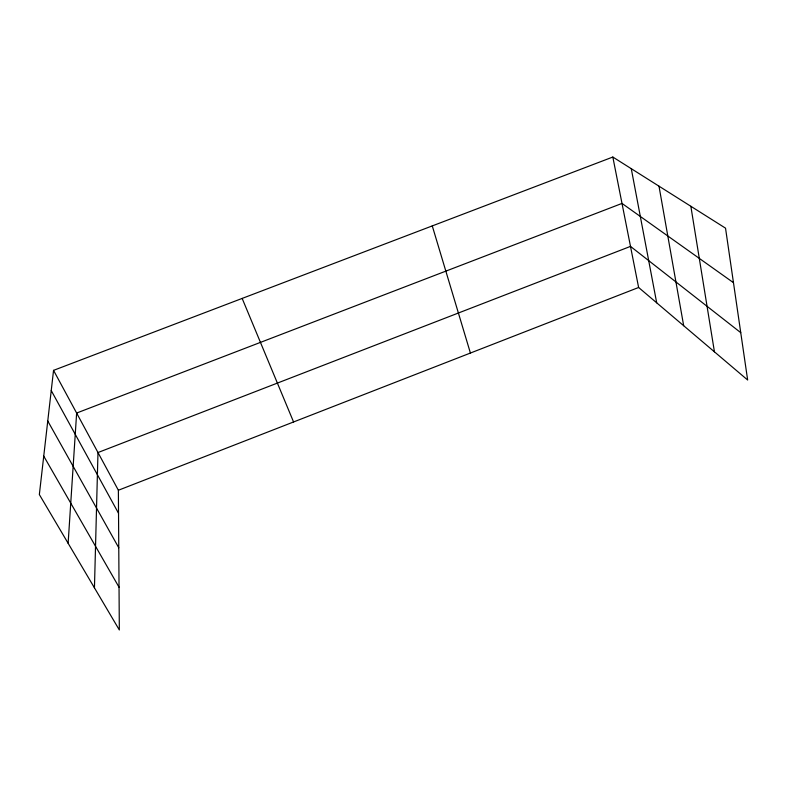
<?xml version="1.0" encoding="UTF-8"?>
<svg xmlns="http://www.w3.org/2000/svg" width="787" height="787" viewBox="0 0 787 787"><rect width="100%" height="100%" fill="white"/><g stroke="black" fill="none" stroke-linecap="round" stroke-linejoin="round"><path stroke-width="1.18" d="M94.45 587.84L97.981 452.545L630.495 246.39L740.754 332.665M68.125 543.266L76.634 413.047L621.996 203.42L733.464 282.671M53.546 370.362L39.35 494.561L119.329 629.964L118.375 490.252L53.546 370.362L612.827 157.036L725.525 228.161L747.65 380.013L638.621 287.481L612.827 157.036M118.375 490.252L638.621 287.481M43.747 456.135L119.044 587.22M47.761 421.015L118.768 547.772M51.244 390.568L118.532 513.281M242.16 298.421L293.571 421.97M432.27 225.908L470.41 353.038M631.272 168.684L656.692 302.818M658.994 186.175L683.677 325.72M690.848 206.273L714.439 351.828"/></g></svg>
